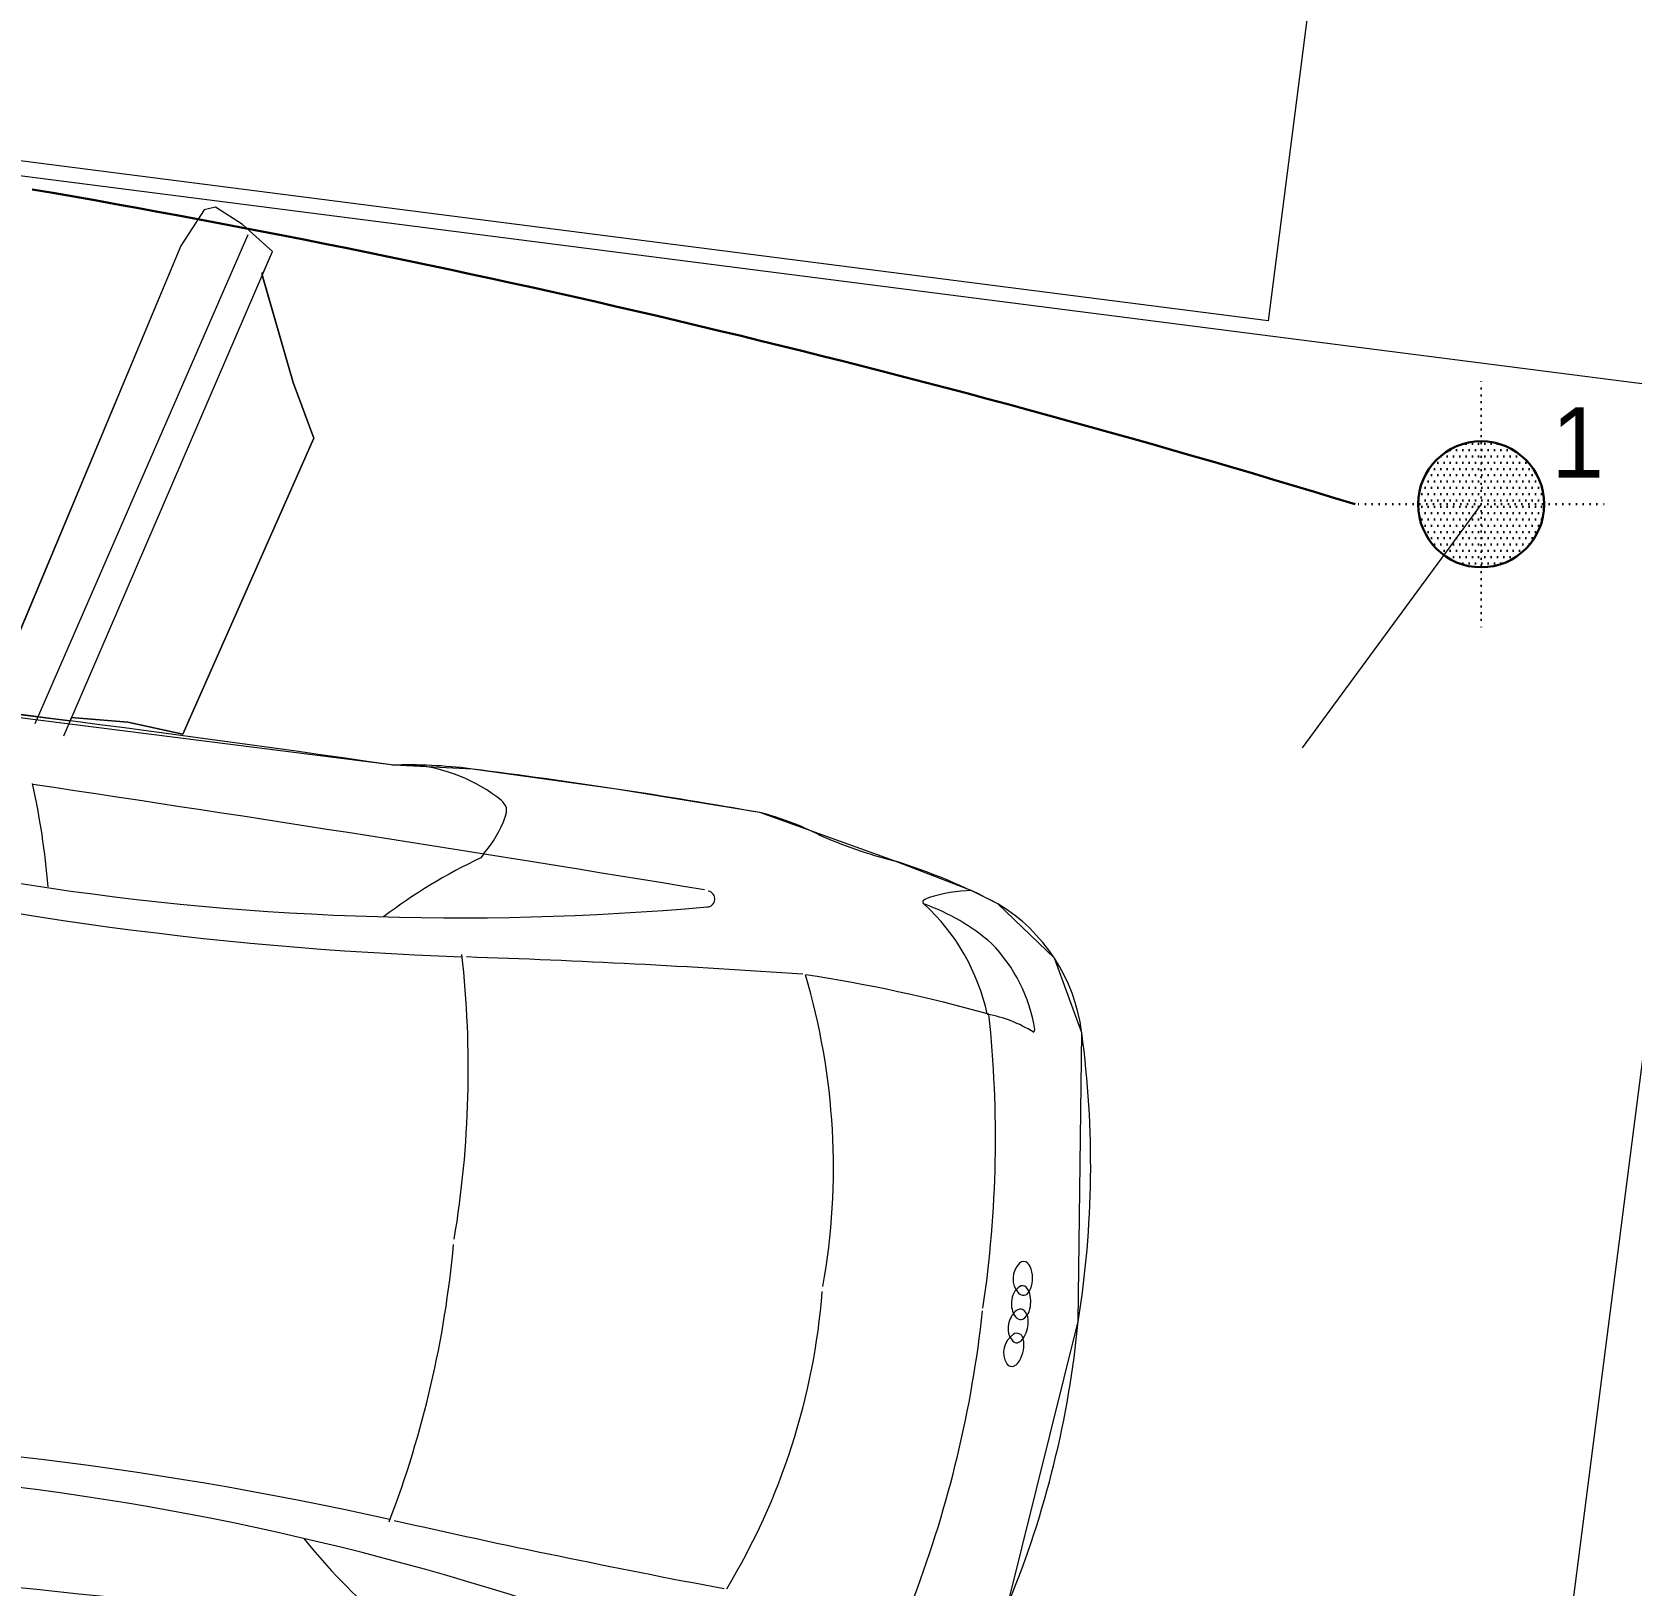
# Model space of a CAD drawing. Extents: x -1701 to 23780, y -363 to 7742.
# Drawn here: x 4330.5 to 4647.9, y 1316 to 1624.2 of the extents above; entities that cross this region are included whole.
import ezdxf
from ezdxf.enums import TextEntityAlignment as Align

# ---------------------------------------------------------------- set-up
doc = ezdxf.new("R2010")
doc.units = 0
doc.header["$LTSCALE"] = 25
doc.header["$MEASUREMENT"] = 0
for name, pattern in [('Audi$0$DOT2', [0.125, 0, -0.125]), ('Audi$0$HIDDEN', [0.375, 0.25, -0.125]), ('DOT2', [0.125, 0, -0.125])]:
    doc.linetypes.add(name, pattern=pattern)
doc.layers.get('0').update_dxf_attribs({"color": 9, "lineweight": 9})
for name, color, linetype, lineweight in [('31', 9, 'Continuous', 9), ('Audi$0$04', 8, 'Continuous', 9), ('Audi$0$06D', 8, 'Continuous', 9), ('Audi$0$10', 8, 'Continuous', 9), ('Audi$0$20', 8, 'Audi$0$DOT2', 9), ('E-Aydınlatma', 7, 'Continuous', 30), ('E-KABLO', 7, 'Continuous', 30)]:
    doc.layers.add(name, color=color, linetype=linetype, lineweight=lineweight)
doc.styles.add('TX-TEXT', font='')
doc.styles.get('TX-TEXT').set_extended_font_data('TrSah Futura Lt BT')

# ---------------------------------------------------------------- blocks, each defined once
blk = doc.blocks.new('Audi$0$p-zemin kat')
at = {"layer": 'Audi$0$20', "linetype": 'Audi$0$HIDDEN', "lineweight": 0}
blk.add_arc((4088.57, -323.37), 2647.53, 80.45701, 156.55486, dxfattribs=at)
blk = doc.blocks.new('Audi$0$Group-321-1')
at = {"lineweight": 0}
blk.add_line((384783.0404, 69371.037), (384783.0455, 69371.0295), dxfattribs=at)
blk.add_lwpolyline([(384784.7923, 69371.511), (384784.3139, 69371.8312), (384783.7777, 69372.0326), (384783.6197, 69372.0318), (384783.48, 69371.9631), (384783.4374, 69371.9222), (384783.3299, 69371.7988), (384783.1493, 69371.5806), (384783.0089, 69371.3289), (384782.8745, 69371.074), (384782.8143, 69370.9298), (384782.099, 69369.5315)], dxfattribs=at)
for centre, radius, start, end in [((384783.7002, 69371.6914), 0.3498, 77.5866, 129.0276), ((384783.3657, 69370.1215), 1.955, 60.966, 77.834), ((384784.32, 69371.0452), 1.2443, 132.4655, 142.7244), ((384783.6803, 69371.6404), 0.3125, 79.0353, 114.6797), ((384783.8912, 69371.7489), 0.2436, 127.2849, 150.4821), ((384783.7369, 69371.9408), 0.00701, 14.3074, 65.7877), ((384783.7203, 69371.8273), 0.2984, 161.3049, 177.7436), ((384783.7432, 69371.5713), 0.4025, 118.72, 140.7848), ((384783.624, 69371.4545), 0.4181, 82.5082, 117.4781), ((384786.16, 69370.0997), 3.0479, 144.4513, 151.4415), ((384783.1339, 69369.6371), 2.3005, 61.7007, 76.2646), ((384783.5084, 69371.8411), 0.0862, 181.346, 189.6397), ((384783.4781, 69370.0639), 1.955, 47.8221, 64.6901), ((384782.5383, 69372.3373), 0.9575, 316.2186, 325.7418), ((384783.4275, 69371.8281), 0.00442, 198.8504, 328.8627), ((384784.1759, 69371.7659), 0.0116, 115.4859, 202.8384), ((384784.1827, 69371.7527), 0.0264, 86.2513, 116.6), ((384784.1802, 69371.7174), 0.0619, 44.0406, 86.0686), ((384784.2048, 69371.7798), 0.0437, 204.9366, 291.601), ((384784.219, 69371.7483), 0.0101, 111.9283, 196.7629), ((384784.245, 69371.7546), 0.0368, 193.5155, 249.2754), ((384784.2267, 69371.7313), 0.0287, 93.4709, 113.7003), ((384784.2157, 69371.751), 0.0129, 292.515, 43.913), ((384784.2218, 69371.692), 0.0681, 58.3409, 87.3083), ((384784.264, 69371.7268), 0.0131, 105.2381, 152.0925), ((384784.2396, 69371.7211), 0.0339, 22.2897, 58.1662), ((384784.2684, 69371.7064), 0.0339, 67.4899, 103.3665), ((384784.2551, 69371.6749), 0.0681, 38.3479, 67.3152), ((384784.2513, 69371.7608), 0.045, 244.6107, 282.6822), ((384784.2665, 69371.7271), 0.0153, 157.3959, 204.4647), ((384784.2938, 69371.739), 0.045, 202.974, 241.0454), ((384784.2575, 69371.7317), 0.0153, 281.1914, 328.2602), ((384784.2588, 69371.7295), 0.0131, 333.5636, 20.4181), ((384784.3065, 69371.7044), 0.0129, 81.7431, 193.1412), ((384784.3025, 69371.7054), 0.0101, 288.8932, 13.7278), ((384784.2842, 69371.7018), 0.0287, 11.9558, 32.1852), ((384784.2999, 69371.6559), 0.0619, 39.5875, 81.6156), ((384783.6081, 69371.2726), 0.5525, 133.0237, 146.1228), ((384784.2924, 69371.7303), 0.0368, 236.3807, 292.1406), ((384784.3363, 69371.7123), 0.0437, 194.0551, 280.7195), ((384784.3419, 69371.6807), 0.0116, 282.8177, 10.1702), ((384784.3272, 69371.6786), 0.0264, 9.0561, 39.4048), ((384783.2195, 69369.5931), 2.3005, 49.3915, 63.9554), ((384793.5272, 69365.622), 11.9668, 150.13727, 152.89723), ((384800.1056, 69364.1963), 18.1799, 156.13496, 158.24111), ((384783.405, 69370.2154), 1.343, 60.0174, 86.688), ((384865.0479, 69325.7189), 93.6961, 150.803073, 151.627747), ((384777.8715, 69372.8535), 5.6052, 330.8944, 345.1644), ((384783.2749, 69371.4236), 0.0159, 339.0039, 150.3983), ((384783.5314, 69370.1506), 1.343, 38.9682, 65.6387), ((384783.1168, 69370.8333), 0.3186, 120.9729, 155.4756), ((384782.9706, 69371.0742), 0.0369, 91.8, 120.3439), ((384782.963, 69371.0791), 0.0326, 45.4864, 78.5544), ((384782.8486, 69370.9332), 0.2179, 28.7618, 50.9848), ((384783.7734, 69370.6126), 1.0105, 153.0695, 161.9186), ((384784.1506, 69371.1377), 1.1104, 185.593, 197.2706), ((384768.9056, 69380.2116), 18.1799, 327.41502, 329.52117), ((384822.9409, 69349.5203), 45.4809, 151.91783, 153.89663), ((384776.6075, 69373.5829), 7.1236, 326.0794, 338.11644), ((384782.7341, 69368.9325), 2.0531, 60.6822, 76.5032), ((384788.9005, 69367.1922), 5.6052, 140.4918, 154.7617), ((384699.7855, 69410.5499), 93.6961, 334.028379, 334.853054), ((384782.8801, 69368.8575), 2.0531, 49.1529, 64.974), ((384790.2301, 69366.5903), 7.1236, 147.53968, 159.57673), ((384783.8462, 69371.294), 1.1104, 288.3855, 300.0631), ((384782.4028, 69368.6925), 1.5636, 74.9854, 82.5895)]:
    blk.add_arc(centre, radius, start, end, dxfattribs=at)
blk = doc.blocks.new('Audi$0$Group-324-1')
for p, q in [((384781.7733, 69371.0498), (384781.7031, 69371.0121)), ((384782.5366, 69370.3335), (384781.7733, 69371.0498)), ((384781.7031, 69371.0121), (384781.6524, 69370.9735)), ((384782.4941, 69370.2883), (384781.7252, 69371.016)), ((384781.8057, 69371.015), (384782.0321, 69370.9999)), ((384781.6524, 69370.9735), (384781.6499, 69370.9499)), ((384782.0321, 69370.9999), (384782.1497, 69371.0007)), ((384782.1497, 69371.0007), (384782.6141, 69370.5571)), ((384781.6499, 69370.9499), (384781.7011, 69370.8824)), ((384781.7011, 69370.8824), (384782.4371, 69370.2063)), ((384782.6141, 69370.5571), (384782.5545, 69370.4624)), ((384782.5545, 69370.4624), (384782.5076, 69370.3596))]:
    blk.add_line(p, q)
blk.add_lwpolyline([(384782.6141, 69370.5571), (384782.1497, 69371.0007), (384782.0321, 69370.9999), (384781.8107, 69371.0146), (384781.7733, 69371.0498), (384781.7031, 69371.0121), (384781.6524, 69370.9735), (384781.6499, 69370.9499), (384781.7011, 69370.8824), (384782.4371, 69370.2063), (384782.5131, 69370.3555), (384782.5079, 69370.3604), (384782.5545, 69370.4624)], close=True)
blk = doc.blocks.new('Audi$0$Group-325-1')
for p, q in [((384784.2699, 69369.7089), (384784.2277, 69369.6053)), ((384784.901, 69369.5901), (384784.2699, 69369.7089)), ((384784.2277, 69369.6053), (384784.1715, 69369.5072)), ((384784.9688, 69369.494), (384784.901, 69369.5901)), ((384784.1334, 69369.5156), (384785.1602, 69369.3127)), ((384785.1131, 69369.3188), (384784.9688, 69369.494)), ((384784.1214, 69369.4547), (384785.1608, 69369.254)), ((384785.0663, 69369.1565), (384784.0879, 69369.3606)), ((384785.1602, 69369.3127), (384785.1706, 69369.2337)), ((384785.1706, 69369.2337), (384785.1687, 69369.1701)), ((384785.1687, 69369.1701), (384785.151, 69369.1543)), ((384785.151, 69369.1543), (384785.0663, 69369.1565))]:
    blk.add_line(p, q)
blk.add_lwpolyline([(384784.2699, 69369.7089), (384784.901, 69369.5901), (384784.9688, 69369.494), (384785.1099, 69369.3227), (384785.1602, 69369.3127), (384785.1706, 69369.2337), (384785.1687, 69369.1701), (384785.151, 69369.1543), (384785.0663, 69369.1565), (384784.0879, 69369.3606), (384784.1366, 69369.4517), (384784.166, 69369.5091), (384784.1719, 69369.508), (384784.2277, 69369.6053)], close=True)
blk = doc.blocks.new('Audi$0$p-audi_arac')
at = {"layer": 'Audi$0$06D', "lineweight": 0, "flags": 128}
blk.add_lwpolyline([(695.6, 0.8), (-4.4, 0.8), (-4.4, 400.8), (695.6, 400.8)], close=True, dxfattribs=at)
at = {"xscale": 99.99999999999999, "yscale": 99.99999999999999, "zscale": 99.99999999999999, "rotation": 117.1763778173342}
for name in ['Audi$0$Group-321-1', 'Audi$0$Group-325-1', 'Audi$0$Group-324-1']:
    blk.add_blockref(name, (23745751.03, -31061967.79), dxfattribs=at)
blk = doc.blocks.new('Audi')
at = {"layer": 'Audi$0$20', "linetype": 'Audi$0$HIDDEN', "lineweight": 0}
blk.add_lwpolyline([(1754.32, 730, -0.342283), (4527.5, 2199.66, -0.342283)], format="xyb", dxfattribs=at)
at = {"layer": 'Audi$0$04', "rotation": 172.6899395192608}
for p in [(4622.37, 1965.03), (4662.64, 1553.66)]:
    blk.add_blockref('Audi$0$p-audi_arac', p, dxfattribs=at)
at = {"layer": 'Audi$0$10'}
blk.add_blockref('Audi$0$p-zemin kat', (0, 0), dxfattribs=at)
blk = doc.blocks.new('p-bur-VW-spotlight')
at = {"layer": 'E-Aydınlatma'}
h = blk.add_hatch(dxfattribs=at)
h.set_pattern_fill('DOTS', color=4, scale=20)
edge = h.paths.add_edge_path()
edge.add_arc((0, 0), 12.5, 0, 360)
at = {"layer": 'E-Aydınlatma', "color": 4, "linetype": 'DOT2', "ltscale": 0.4}
for q in [(0, 25), (-25, 0), (0, -25), (25, 0)]:
    blk.add_line((0, 0), q, dxfattribs=at)
at = {"layer": 'E-Aydınlatma', "color": 4, "linetype": 'ByBlock'}
blk.add_circle((0, 0), 12.5, dxfattribs=at)
at = {"layer": 'E-Aydınlatma', "color": 4, "style": 'TX-TEXT', "text_generation_flag": 4}
blk.add_attdef('W', text='', height=14, rotation=180, dxfattribs=at).set_placement((19.53, 11.56), align=Align.MIDDLE_CENTER)

msp = doc.modelspace()

# ---------------------------------------------------------------- linework, layer by layer
at = {"layer": '31'}
msp.add_lwpolyline([(4618, 1530.5), (4582.46, 1482.16)], dxfattribs=at)
at = {"layer": 'E-KABLO', "color": 6}
msp.add_arc((3972.22, -494.29), 2117.82, 72.95491, 80.26009, dxfattribs=at)

# ---------------------------------------------------------------- block references
at = {"color": 6}
msp.add_blockref('Audi', (0, 0), dxfattribs=at)
at = {"layer": '31'}
ref = msp.add_blockref('p-bur-VW-spotlight', (4618, 1530.5), dxfattribs=at)
ref.add_attrib('W', '1', dxfattribs={"layer": '0', "height": 14, "rotation": 180, "style": 'TX-TEXT', "text_generation_flag": 6}).set_placement((4637.15, 1531.57), align=Align.BOTTOM_CENTER)

doc.saveas('drawing.dxf')
